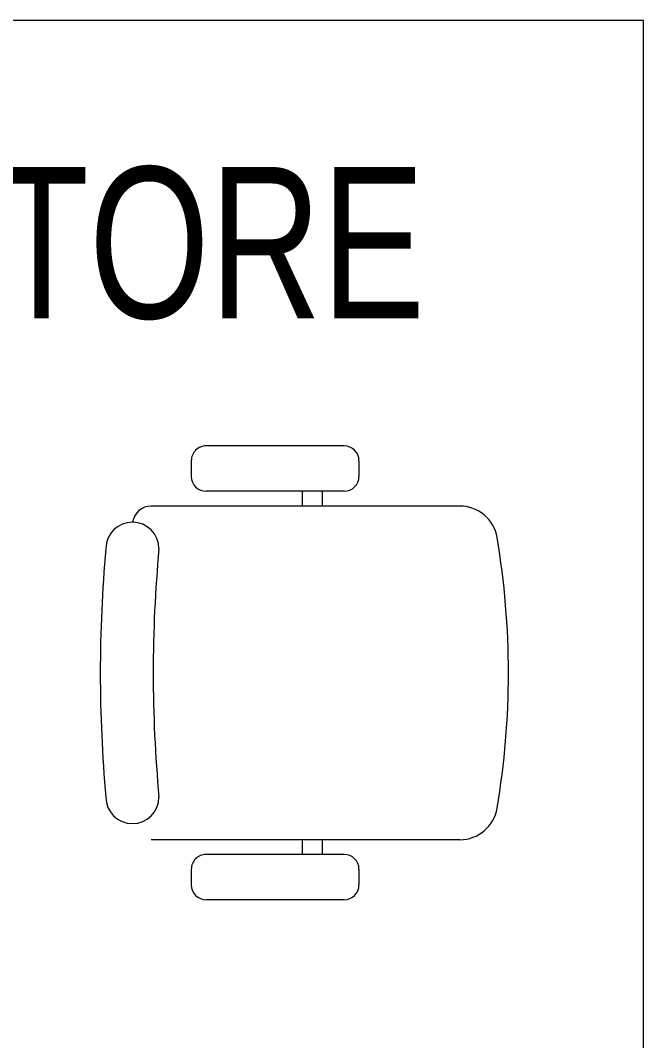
# Model space of a CAD drawing. Header units: millimetres. Extents: x -2143172 to 5255, y -610845 to 279739.
# Drawn here: x -1231415 to -1230591, y -13044 to -11695 of the extents above; entities that cross this region are included whole.
import ezdxf

# ---------------------------------------------------------------- set-up
doc = ezdxf.new("R2010")
doc.units = ezdxf.units.MM
doc.header["$LTSCALE"] = 30
doc.layers.get('0').update_dxf_attribs({"lineweight": 5})
for name, color, linetype, lineweight in [('72_EGR_BASE_TEXT', 7, 'Continuous', 5), ('LOADING', 163, 'Continuous', 5), ('NEW', 1, 'Continuous', 5)]:
    doc.layers.add(name, color=color, linetype=linetype, lineweight=lineweight)
doc.styles.add('X3G_ENTITY_9EC9', font='swisscl.ttf', dxfattribs={"height": 0.2})

# ---------------------------------------------------------------- blocks, each defined once
blk = doc.blocks.new('*X39')
at = {"color": 0}
for p, q in [((5, 3), (5, 3)), ((5, 3), (5, 3)), ((5, 3), (5, 3)), ((5, 3), (5, 3)), ((5, 3), (5, 3)), ((5, 3), (5, 3)), ((5, 3), (5, 3)), ((5, 3), (5, 3)), ((5, 3), (5, 3)), ((5, 3), (5, 3)), ((5, 3), (5, 3)), ((5, 3), (5, 3)), ((5, 3), (5, 3)), ((5, 3), (5, 3)), ((5, 3), (5, 3)), ((5, 3), (5, 3)), ((5, 3), (5, 3)), ((5, 3), (5, 3)), ((5, 3), (5, 3)), ((5, 3), (5, 3)), ((5, 3), (5, 3)), ((5, 3), (5, 3)), ((5, 3), (5, 3)), ((5, 3), (5, 3)), ((5, 3), (5, 3)), ((5, 3), (5, 3)), ((5, 3), (5, 3)), ((5, 3), (5, 3)), ((5, 3), (5, 3)), ((5, 3), (5, 3)), ((5, 3), (5, 3)), ((5, 3), (5, 3)), ((5, 3), (5, 3)), ((5, 3), (5, 3)), ((5, 3), (5, 3)), ((5, 3), (5, 3)), ((5, 3), (5, 3)), ((5, 3), (5, 3)), ((5, 3), (5, 3)), ((5, 3), (5, 3)), ((5, 3), (5, 3)), ((5, 3), (5, 3)), ((5, 3), (5, 3)), ((5, 3), (5, 3)), ((5, 3), (5, 3)), ((5, 3), (5, 3)), ((5, 3), (5, 3)), ((5, 3), (5, 3)), ((5, 3), (5, 3)), ((5, 3), (5, 3)), ((5, 3), (5, 3)), ((5, 3), (5, 3)), ((5, 3), (5, 3)), ((5, 3), (5, 3)), ((5, 3), (5, 3)), ((5, 3), (5, 3)), ((5, 3), (5, 3)), ((5, 3), (5, 3)), ((5, 3), (5, 3)), ((5, 3), (5, 3)), ((5, 3), (5, 3)), ((5, 3), (5, 3)), ((5, 3), (5, 3)), ((5, 3), (5, 3)), ((5, 3), (5, 3)), ((5, 3), (5, 3)), ((6, 3), (5, 3)), ((5, 3), (5, 3)), ((6, 3), (5, 3)), ((5, 3), (5, 3)), ((6, 3), (5, 3)), ((5, 3), (5, 3)), ((6, 3), (5, 3)), ((5, 3), (5, 3)), ((5, 3), (5, 3)), ((5, 3), (5, 3)), ((5, 3), (5, 3)), ((5, 3), (5, 3)), ((5, 3), (5, 3)), ((5, 3), (5, 3)), ((5, 3), (5, 3)), ((5, 3), (5, 3)), ((5, 3), (5, 3)), ((5, 3), (5, 3)), ((5, 3), (5, 3)), ((5, 3), (5, 3)), ((5, 3), (5, 3)), ((5, 3), (5, 3)), ((5, 3), (5, 3)), ((5, 3), (5, 3)), ((5, 3), (5, 3)), ((5, 3), (5, 3)), ((5, 3), (5, 3)), ((5, 3), (5, 3)), ((5, 3), (5, 3)), ((5, 3), (5, 3)), ((6, 3), (6, 3)), ((6, 3), (6, 3)), ((6, 3), (6, 3)), ((6, 3), (6, 3)), ((6, 3), (6, 3)), ((6, 3), (6, 3)), ((6, 3), (6, 3)), ((6, 3), (6, 3)), ((6, 3), (6, 3)), ((6, 3), (6, 3)), ((6, 3), (6, 3)), ((6, 3), (6, 3)), ((6, 3), (6, 3)), ((6, 3), (6, 3)), ((6, 3), (6, 3)), ((6, 3), (6, 3)), ((6, 3), (6, 3)), ((6, 3), (6, 3)), ((6, 3), (6, 3)), ((6, 3), (6, 3)), ((6, 3), (6, 3)), ((6, 3), (6, 3)), ((6, 3), (6, 3)), ((6, 3), (6, 3)), ((6, 3), (6, 3)), ((6, 3), (6, 3)), ((6, 3), (6, 3)), ((6, 3), (6, 3)), ((6, 3), (6, 3)), ((6, 3), (6, 3)), ((6, 3), (6, 3)), ((6, 3), (6, 3)), ((6, 3), (6, 3)), ((6, 3), (6, 3)), ((6, 3), (6, 3)), ((6, 3), (6, 3)), ((6, 3), (6, 3)), ((6, 3), (6, 3)), ((6, 3), (6, 3)), ((6, 3), (6, 3)), ((6, 3), (6, 3)), ((6, 3), (6, 3)), ((6, 3), (6, 3)), ((6, 3), (6, 3)), ((6, 3), (6, 3)), ((6, 3), (6, 3)), ((6, 3), (6, 3)), ((6, 3), (6, 3)), ((6, 3), (6, 3)), ((6, 3), (6, 3)), ((6, 3), (6, 3)), ((6, 3), (6, 3)), ((6, 3), (6, 3)), ((6, 3), (6, 3)), ((6, 3), (6, 3)), ((6, 3), (6, 3)), ((6, 3), (6, 3)), ((6, 3), (6, 3)), ((6, 3), (6, 3)), ((6, 3), (6, 3)), ((6, 3), (6, 3)), ((6, 3), (6, 3)), ((6, 3), (6, 3)), ((6, 3), (6, 3)), ((6, 3), (6, 3)), ((6, 3), (6, 3)), ((6, 3), (6, 3)), ((6, 3), (6, 3)), ((6, 3), (6, 3)), ((6, 3), (6, 3)), ((6, 3), (6, 3)), ((6, 3), (6, 3)), ((6, 3), (6, 3)), ((6, 3), (6, 3)), ((6, 3), (6, 3)), ((6, 3), (6, 3)), ((6, 3), (6, 3)), ((6, 3), (6, 3)), ((6, 3), (6, 3)), ((6, 3), (6, 3)), ((6, 3), (6, 3)), ((6, 3), (6, 3)), ((6, 3), (6, 3)), ((6, 3), (6, 3)), ((6, 3), (6, 3)), ((6, 3), (6, 3)), ((6, 3), (6, 3)), ((6, 3), (6, 3)), ((6, 3), (6, 3)), ((6, 3), (6, 3)), ((6, 3), (6, 3)), ((6, 3), (6, 3)), ((6, 3), (6, 3)), ((6, 3), (6, 3)), ((6, 3), (6, 3)), ((6, 3), (6, 3)), ((6, 3), (6, 3)), ((6, 3), (6, 3)), ((6, 3), (6, 3)), ((6, 3), (6, 3)), ((6, 3), (6, 3)), ((6, 3), (6, 3)), ((6, 3), (6, 3)), ((6, 3), (6, 3)), ((6, 3), (6, 3)), ((6, 3), (6, 3)), ((6, 3), (6, 3)), ((6, 3), (6, 3)), ((6, 3), (6, 3)), ((6, 3), (6, 3)), ((6, 3), (6, 3)), ((6, 3), (6, 3)), ((6, 3), (6, 3)), ((6, 3), (6, 3)), ((6, 3), (6, 3)), ((6, 3), (6, 3)), ((6, 3), (6, 3)), ((6, 3), (6, 3)), ((6, 3), (6, 3)), ((6, 3), (6, 3)), ((6, 3), (6, 3)), ((6, 3), (6, 3)), ((6, 3), (6, 3)), ((6, 3), (6, 3)), ((6, 3), (6, 3)), ((6, 3), (6, 3)), ((6, 3), (6, 3)), ((6, 3), (6, 3)), ((6, 3), (6, 3)), ((6, 3), (6, 3)), ((6, 3), (6, 3)), ((6, 3), (6, 3)), ((6, 3), (6, 3)), ((6, 3), (6, 3)), ((6, 3), (6, 3)), ((6, 3), (6, 3)), ((6, 3), (6, 3)), ((6, 3), (6, 3)), ((6, 3), (6, 3)), ((6, 3), (6, 3)), ((6, 3), (6, 3)), ((6, 3), (6, 3)), ((6, 3), (6, 3)), ((6, 3), (6, 3)), ((6, 3), (6, 3)), ((6, 3), (6, 3)), ((6, 3), (6, 3)), ((6, 3), (6, 3)), ((6, 3), (6, 3)), ((6, 3), (6, 3)), ((6, 3), (6, 3)), ((6, 3), (6, 3)), ((6, 3), (6, 3)), ((6, 3), (6, 3)), ((6, 3), (6, 3)), ((6, 3), (6, 3)), ((6, 3), (6, 3)), ((6, 3), (6, 3)), ((6, 3), (6, 3)), ((6, 3), (6, 3)), ((6, 3), (6, 3)), ((6, 3), (6, 3)), ((6, 3), (6, 3)), ((6, 3), (6, 3)), ((6, 3), (6, 3)), ((6, 3), (6, 3)), ((6, 3), (6, 3)), ((6, 3), (6, 3)), ((6, 3), (6, 3)), ((6, 3), (6, 3)), ((6, 3), (6, 3)), ((6, 3), (6, 3)), ((6, 3), (6, 3)), ((6, 3), (6, 3)), ((6, 3), (6, 3)), ((6, 3), (6, 3)), ((6, 3), (6, 3)), ((6, 3), (6, 3)), ((6, 3), (6, 3)), ((6, 3), (6, 3)), ((6, 3), (6, 3)), ((6, 3), (6, 3)), ((6, 3), (6, 3)), ((6, 3), (6, 3)), ((6, 3), (6, 3)), ((6, 3), (6, 3)), ((6, 3), (6, 3)), ((6, 3), (6, 3)), ((6, 3), (6, 3)), ((6, 3), (6, 3)), ((6, 3), (6, 3)), ((6, 3), (6, 3)), ((6, 3), (6, 3)), ((6, 3), (6, 3)), ((6, 3), (6, 3)), ((6, 3), (6, 3)), ((6, 3), (6, 3)), ((6, 3), (6, 3)), ((6, 3), (6, 3)), ((6, 3), (6, 3)), ((6, 3), (6, 3)), ((6, 3), (6, 3)), ((6, 3), (6, 3)), ((6, 3), (6, 3)), ((6, 3), (5, 3)), ((6, 3), (5, 3)), ((6, 3), (5, 3)), ((6, 3), (5, 3)), ((6, 3), (5, 3)), ((6, 3), (6, 3)), ((6, 3), (6, 3)), ((6, 3), (6, 3)), ((6, 3), (6, 3)), ((6, 3), (6, 3)), ((6, 3), (6, 3)), ((6, 3), (6, 3)), ((6, 3), (6, 3)), ((6, 3), (6, 3)), ((6, 3), (6, 3)), ((6, 3), (6, 3)), ((6, 3), (6, 3)), ((6, 3), (6, 3)), ((6, 3), (6, 3)), ((6, 3), (6, 3)), ((6, 3), (6, 3)), ((6, 3), (6, 3)), ((6, 3), (6, 3)), ((6, 3), (6, 3)), ((6, 3), (6, 3)), ((6, 3), (6, 3)), ((6, 3), (6, 3)), ((6, 3), (6, 3)), ((6, 3), (6, 3)), ((6, 3), (6, 3)), ((6, 3), (6, 3)), ((6, 3), (6, 3)), ((6, 3), (6, 3)), ((6, 3), (6, 3)), ((6, 3), (6, 3)), ((6, 3), (6, 3)), ((6, 3), (6, 3)), ((6, 3), (6, 3)), ((6, 3), (6, 3)), ((6, 3), (6, 3)), ((6, 3), (6, 3)), ((6, 3), (6, 3)), ((6, 3), (6, 3)), ((6, 3), (6, 3)), ((6, 3), (6, 3)), ((6, 3), (6, 3)), ((6, 3), (6, 3)), ((6, 3), (6, 3)), ((6, 3), (6, 3)), ((6, 3), (6, 3)), ((6, 3), (6, 3)), ((6, 3), (6, 3)), ((6, 3), (6, 3)), ((6, 3), (6, 3)), ((6, 3), (6, 3)), ((6, 3), (6, 3)), ((6, 3), (6, 3)), ((6, 3), (6, 3)), ((6, 3), (6, 3)), ((6, 3), (6, 3)), ((6, 3), (6, 3)), ((6, 3), (6, 3)), ((6, 3), (6, 3)), ((6, 3), (6, 3)), ((6, 3), (6, 3)), ((6, 3), (6, 3)), ((6, 3), (6, 3)), ((6, 3), (6, 3)), ((6, 3), (6, 3)), ((6, 3), (6, 3)), ((6, 3), (6, 3)), ((6, 3), (6, 3)), ((6, 3), (6, 3)), ((6, 3), (6, 3)), ((6, 3), (6, 3)), ((6, 3), (6, 3)), ((6, 3), (6, 3)), ((6, 3), (6, 3)), ((6, 3), (6, 3)), ((6, 3), (6, 3)), ((6, 3), (6, 3)), ((6, 3), (6, 3)), ((6, 3), (6, 3)), ((6, 3), (6, 3)), ((6, 3), (6, 3)), ((6, 3), (6, 3)), ((6, 3), (6, 3)), ((6, 3), (6, 3)), ((6, 3), (6, 3)), ((6, 3), (6, 3)), ((6, 3), (6, 3)), ((6, 3), (6, 3)), ((6, 3), (6, 3)), ((6, 3), (6, 3)), ((6, 3), (6, 3)), ((6, 3), (6, 3)), ((6, 3), (6, 3)), ((6, 3), (6, 3)), ((6, 3), (6, 3)), ((6, 3), (6, 3)), ((6, 3), (6, 3)), ((6, 3), (6, 3)), ((6, 3), (6, 3)), ((6, 3), (6, 3)), ((6, 3), (6, 3)), ((6, 3), (6, 3)), ((6, 3), (6, 3)), ((6, 3), (6, 3)), ((6, 3), (6, 3)), ((6, 3), (6, 3)), ((6, 3), (6, 3)), ((6, 3), (6, 3)), ((6, 3), (6, 3)), ((6, 3), (6, 3)), ((6, 3), (6, 3)), ((6, 3), (6, 3)), ((6, 3), (6, 3)), ((6, 3), (6, 3)), ((6, 3), (6, 3)), ((6, 3), (6, 3)), ((6, 3), (6, 3)), ((6, 3), (6, 3)), ((6, 3), (6, 3)), ((6, 3), (6, 3)), ((6, 3), (6, 3)), ((6, 3), (6, 3)), ((6, 3), (6, 3)), ((6, 3), (6, 3)), ((6, 3), (6, 3)), ((6, 3), (6, 3)), ((6, 3), (6, 3)), ((6, 3), (6, 3)), ((6, 3), (6, 3)), ((6, 3), (6, 3)), ((6, 3), (6, 3)), ((6, 3), (6, 3)), ((6, 3), (6, 3)), ((6, 3), (6, 3)), ((6, 3), (6, 3)), ((6, 3), (6, 3)), ((6, 3), (6, 3)), ((6, 3), (6, 3)), ((6, 3), (6, 3)), ((6, 3), (6, 3)), ((6, 3), (6, 3)), ((6, 3), (6, 3)), ((6, 3), (6, 3)), ((6, 3), (6, 3)), ((6, 3), (6, 3)), ((6, 3), (6, 3)), ((6, 3), (6, 3)), ((6, 3), (6, 3)), ((6, 3), (6, 3)), ((6, 3), (6, 3)), ((6, 3), (6, 3)), ((6, 3), (6, 3)), ((6, 3), (6, 3)), ((6, 3), (6, 3)), ((6, 3), (6, 3)), ((6, 3), (6, 3)), ((6, 3), (6, 3)), ((6, 3), (6, 3)), ((6, 3), (6, 3)), ((6, 3), (6, 3)), ((6, 3), (6, 3)), ((6, 3), (6, 3)), ((6, 3), (6, 3)), ((6, 3), (6, 3)), ((6, 3), (6, 3)), ((6, 3), (6, 3)), ((6, 3), (6, 3)), ((6, 3), (6, 3)), ((6, 3), (6, 3)), ((6, 3), (6, 3)), ((6, 3), (6, 3)), ((6, 3), (6, 3)), ((6, 3), (6, 3)), ((6, 3), (6, 3)), ((6, 3), (6, 3)), ((6, 3), (6, 3)), ((6, 3), (6, 3)), ((6, 3), (6, 3)), ((6, 3), (6, 3)), ((6, 3), (6, 3)), ((6, 3), (6, 3)), ((6, 3), (6, 3)), ((6, 3), (6, 3)), ((6, 3), (6, 3)), ((6, 3), (6, 3)), ((6, 3), (6, 3)), ((6, 3), (6, 3)), ((6, 3), (6, 3)), ((6, 3), (6, 3)), ((6, 3), (6, 3)), ((6, 3), (6, 3)), ((6, 3), (6, 3)), ((6, 3), (6, 3)), ((6, 3), (6, 3)), ((6, 3), (6, 3)), ((6, 3), (6, 3)), ((6, 3), (6, 3)), ((6, 3), (6, 3)), ((6, 3), (6, 3)), ((6, 3), (6, 3)), ((6, 3), (6, 3)), ((6, 3), (6, 3)), ((6, 3), (6, 3)), ((6, 3), (6, 3)), ((6, 3), (6, 3)), ((6, 3), (6, 3)), ((6, 3), (6, 3)), ((6, 3), (6, 3)), ((6, 3), (6, 3)), ((6, 3), (6, 3)), ((6, 3), (6, 3)), ((6, 3), (6, 3)), ((6, 3), (6, 3)), ((6, 3), (6, 3)), ((6, 3), (6, 3)), ((6, 3), (6, 3)), ((6, 3), (6, 3)), ((6, 3), (6, 3)), ((6, 3), (6, 3)), ((6, 3), (6, 3)), ((6, 3), (6, 3)), ((6, 3), (6, 3)), ((6, 3), (6, 3)), ((6, 3), (6, 3)), ((6, 3), (6, 3)), ((6, 3), (6, 3)), ((6, 3), (6, 3)), ((6, 3), (6, 3)), ((6, 3), (6, 3)), ((6, 3), (6, 3)), ((6, 3), (6, 3)), ((6, 3), (6, 3)), ((6, 3), (6, 3)), ((6, 3), (6, 3)), ((6, 3), (6, 3)), ((6, 3), (6, 3)), ((6, 3), (6, 3)), ((6, 3), (6, 3)), ((6, 3), (6, 3)), ((6, 3), (6, 3)), ((6, 3), (6, 3)), ((6, 3), (6, 3)), ((6, 3), (6, 3)), ((6, 3), (6, 3)), ((6, 3), (6, 3)), ((6, 3), (6, 3)), ((6, 3), (6, 3)), ((6, 3), (6, 3)), ((6, 3), (6, 3)), ((6, 3), (6, 3)), ((6, 3), (6, 3)), ((6, 3), (6, 3)), ((6, 3), (6, 3)), ((6, 3), (6, 3)), ((6, 3), (6, 3)), ((6, 3), (6, 3)), ((6, 3), (6, 3)), ((6, 3), (6, 3)), ((6, 3), (6, 3)), ((6, 3), (6, 3)), ((6, 3), (6, 3)), ((6, 3), (6, 3)), ((6, 3), (6, 3)), ((6, 3), (6, 3)), ((6, 3), (6, 3)), ((6, 3), (6, 3)), ((6, 3), (6, 3)), ((6, 3), (6, 3)), ((6, 3), (6, 3)), ((6, 3), (6, 3)), ((6, 3), (6, 3)), ((6, 3), (6, 3)), ((6, 3), (6, 3)), ((6, 3), (6, 3)), ((6, 3), (6, 3)), ((6, 3), (6, 3)), ((6, 3), (6, 3)), ((6, 3), (6, 3)), ((6, 3), (6, 3)), ((6, 3), (6, 3)), ((6, 3), (6, 3)), ((6, 3), (6, 3)), ((6, 3), (6, 3)), ((6, 3), (6, 3)), ((6, 3), (6, 3)), ((6, 3), (6, 3)), ((6, 3), (6, 3)), ((6, 3), (6, 3)), ((6, 3), (6, 3)), ((6, 3), (6, 3)), ((6, 3), (6, 3)), ((6, 3), (6, 3)), ((6, 3), (6, 3)), ((6, 3), (6, 3)), ((6, 3), (6, 3)), ((6, 3), (6, 3)), ((6, 3), (6, 3)), ((6, 3), (6, 3)), ((6, 3), (6, 3)), ((6, 3), (6, 3)), ((6, 3), (6, 3)), ((6, 3), (6, 3)), ((6, 3), (6, 3)), ((6, 3), (6, 3)), ((6, 3), (6, 3)), ((6, 3), (6, 3)), ((6, 3), (6, 3)), ((6, 3), (6, 3)), ((6, 3), (6, 3)), ((6, 3), (6, 3)), ((6, 3), (6, 3)), ((6, 3), (6, 3)), ((6, 3), (6, 3)), ((6, 3), (6, 3)), ((6, 3), (6, 3)), ((6, 3), (6, 3)), ((6, 3), (6, 3)), ((6, 3), (6, 3))]:
    blk.add_line(p, q, dxfattribs=at)
blk = doc.blocks.new('*X40')
at = {"color": 0}
for p, q in [((13, 1), (13, 1)), ((13, 1), (13, 1)), ((13, 1), (13, 1)), ((13, 1), (13, 1)), ((13, 1), (13, 1)), ((13, 1), (13, 1)), ((13, 1), (13, 1)), ((13, 1), (13, 1)), ((13, 1), (13, 1)), ((13, 1), (13, 1)), ((13, 1), (13, 1)), ((13, 1), (13, 1)), ((13, 1), (13, 1)), ((13, 1), (13, 1)), ((13, 1), (13, 1)), ((13, 1), (14, 1)), ((13, 1), (14, 1)), ((13, 1), (14, 1)), ((13, 1), (13, 1)), ((13, 1), (13, 1)), ((13, 1), (13, 1)), ((13, 1), (13, 1)), ((13, 1), (13, 1)), ((13, 1), (13, 1)), ((13, 1), (13, 1)), ((13, 1), (13, 1)), ((13, 1), (13, 1)), ((13, 1), (13, 1)), ((13, 1), (13, 1)), ((13, 1), (13, 1)), ((13, 1), (13, 1)), ((13, 1), (13, 1)), ((13, 1), (13, 1)), ((13, 1), (13, 1)), ((13, 1), (13, 1)), ((13, 1), (13, 1)), ((13, 1), (13, 1)), ((13, 1), (13, 1)), ((13, 1), (13, 1)), ((13, 1), (13, 1)), ((13, 1), (13, 1)), ((13, 1), (13, 1)), ((13, 1), (13, 1)), ((13, 1), (13, 1)), ((13, 1), (13, 1)), ((13, 1), (13, 1)), ((13, 1), (13, 1)), ((13, 1), (13, 1)), ((13, 1), (13, 1)), ((13, 1), (13, 1)), ((13, 1), (13, 1)), ((13, 1), (13, 1)), ((13, 1), (13, 1)), ((13, 1), (13, 1)), ((13, 1), (13, 1)), ((13, 1), (13, 1)), ((13, 1), (13, 1)), ((13, 1), (13, 1)), ((13, 1), (13, 1)), ((13, 1), (13, 1)), ((13, 1), (13, 1)), ((13, 1), (13, 1)), ((13, 1), (13, 1)), ((13, 1), (13, 1)), ((13, 1), (13, 1)), ((13, 1), (13, 1)), ((13, 1), (13, 1)), ((13, 1), (13, 1)), ((13, 1), (13, 1)), ((13, 1), (13, 1)), ((13, 1), (13, 1)), ((13, 1), (13, 1)), ((13, 1), (13, 1)), ((13, 1), (13, 1)), ((13, 1), (13, 1)), ((13, 1), (13, 1)), ((13, 1), (13, 1)), ((13, 1), (13, 1)), ((13, 1), (13, 1)), ((13, 1), (13, 1)), ((13, 1), (13, 1)), ((13, 1), (13, 1)), ((13, 1), (13, 1)), ((13, 1), (13, 1)), ((13, 1), (13, 1)), ((13, 1), (13, 1)), ((13, 1), (13, 1)), ((13, 1), (13, 1)), ((13, 1), (13, 1)), ((13, 1), (13, 1)), ((13, 1), (13, 1)), ((13, 1), (13, 1)), ((13, 1), (13, 1)), ((13, 1), (13, 1)), ((13, 1), (13, 1)), ((13, 1), (13, 1)), ((13, 1), (13, 1)), ((13, 1), (13, 1)), ((13, 1), (13, 1)), ((13, 1), (13, 1)), ((13, 1), (13, 1)), ((13, 1), (13, 1)), ((13, 1), (13, 1)), ((13, 1), (13, 1)), ((13, 1), (13, 1)), ((13, 1), (13, 1)), ((13, 1), (13, 1)), ((13, 1), (13, 1)), ((13, 1), (13, 1)), ((13, 1), (13, 1)), ((13, 1), (13, 1)), ((13, 1), (13, 1)), ((13, 1), (13, 1)), ((13, 1), (13, 1)), ((13, 1), (13, 1)), ((13, 1), (13, 1)), ((13, 1), (13, 1)), ((13, 1), (13, 1)), ((13, 1), (13, 1)), ((13, 1), (13, 1)), ((13, 1), (13, 1)), ((13, 1), (13, 1)), ((13, 1), (13, 1)), ((13, 1), (14, 1)), ((13, 0), (13, 0)), ((13, 0), (13, 0)), ((13, 0), (13, 0)), ((13, 0), (13, 0)), ((13, 0), (13, 0)), ((13, 0), (13, 0)), ((13, 0), (13, 0)), ((13, 0), (13, 0)), ((13, 0), (13, 0)), ((13, 0), (13, 0)), ((13, 0), (13, 0)), ((13, 0), (13, 0)), ((13, 0), (13, 0)), ((13, 0), (13, 0)), ((13, 0), (13, 0)), ((13, 0), (13, 0)), ((13, 0), (13, 0)), ((13, 0), (13, 0)), ((13, 0), (13, 0)), ((13, 0), (13, 0)), ((13, 0), (13, 0)), ((13, 0), (13, 0)), ((13, 0), (13, 0)), ((13, 0), (13, 0)), ((13, 0), (13, 0)), ((13, 0), (13, 0)), ((13, 0), (13, 0)), ((13, 0), (13, 0)), ((13, 0), (13, 0)), ((13, 0), (13, 0)), ((13, 0), (13, 0)), ((13, 0), (13, 0)), ((13, 0), (13, 0)), ((13, 0), (13, 0)), ((13, 0), (13, 0)), ((13, 0), (13, 0)), ((13, 0), (13, 0)), ((13, 0), (13, 0)), ((13, 0), (13, 0)), ((13, 0), (13, 0)), ((13, 0), (13, 0)), ((13, 0), (13, 0)), ((13, 0), (13, 0)), ((13, 0), (13, 0)), ((13, 0), (13, 0)), ((13, 0), (13, 0)), ((13, 0), (13, 0)), ((13, 0), (13, 0)), ((13, 0), (14, 0)), ((13, 0), (14, 0)), ((13, 0), (13, 0)), ((13, 0), (14, 0)), ((14, 1), (14, 1)), ((14, 1), (14, 1)), ((14, 1), (14, 1)), ((14, 1), (14, 1)), ((14, 1), (14, 1)), ((14, 1), (14, 1)), ((14, 1), (14, 1)), ((14, 1), (14, 1)), ((14, 1), (14, 1)), ((14, 1), (14, 1)), ((14, 1), (14, 1)), ((14, 1), (14, 1)), ((14, 1), (14, 1)), ((14, 1), (14, 1)), ((14, 1), (14, 1)), ((14, 1), (14, 1)), ((14, 1), (14, 1)), ((14, 1), (14, 1)), ((14, 1), (14, 1)), ((14, 1), (14, 1)), ((14, 1), (14, 1)), ((14, 1), (14, 1)), ((14, 1), (14, 1)), ((14, 1), (14, 1)), ((14, 1), (14, 1)), ((14, 1), (14, 1)), ((14, 1), (14, 1)), ((14, 1), (14, 1)), ((14, 1), (14, 1)), ((14, 1), (14, 1)), ((14, 1), (14, 1)), ((14, 1), (14, 1)), ((14, 1), (14, 1)), ((14, 1), (14, 1)), ((14, 1), (14, 1)), ((14, 1), (14, 1)), ((14, 1), (14, 1)), ((14, 1), (14, 1)), ((14, 1), (14, 1)), ((14, 1), (14, 1)), ((14, 1), (14, 1)), ((14, 1), (14, 1)), ((14, 1), (14, 1)), ((14, 1), (14, 1)), ((14, 1), (14, 1)), ((14, 1), (14, 1)), ((14, 1), (14, 1)), ((14, 1), (14, 1)), ((14, 1), (14, 1)), ((14, 1), (14, 1)), ((14, 1), (14, 1)), ((14, 1), (14, 1)), ((14, 1), (14, 1)), ((14, 1), (14, 1)), ((14, 1), (14, 1)), ((14, 1), (14, 1)), ((14, 1), (14, 1)), ((14, 1), (14, 1)), ((14, 1), (14, 1)), ((14, 1), (14, 1)), ((14, 1), (14, 1)), ((14, 1), (14, 1)), ((14, 1), (14, 1)), ((14, 1), (14, 1)), ((14, 1), (14, 1)), ((14, 1), (14, 1)), ((14, 1), (14, 1)), ((14, 1), (14, 1)), ((14, 1), (14, 1)), ((14, 1), (14, 1)), ((14, 1), (14, 1)), ((14, 1), (14, 1)), ((14, 1), (14, 1)), ((14, 1), (14, 1)), ((14, 1), (14, 1)), ((14, 1), (14, 1)), ((14, 1), (14, 1)), ((14, 1), (14, 1)), ((14, 1), (14, 1)), ((14, 1), (14, 1)), ((14, 1), (14, 1)), ((14, 1), (14, 1)), ((14, 1), (14, 1)), ((14, 1), (14, 1)), ((14, 1), (14, 1)), ((14, 1), (14, 1)), ((14, 1), (14, 1)), ((14, 1), (14, 1)), ((14, 1), (14, 1)), ((14, 1), (14, 1)), ((14, 1), (14, 1)), ((14, 1), (14, 1)), ((14, 1), (14, 1)), ((14, 1), (14, 1)), ((14, 0), (14, 0)), ((14, 0), (14, 0)), ((14, 0), (14, 0)), ((14, 0), (14, 0)), ((14, 0), (14, 0)), ((14, 0), (14, 0)), ((14, 0), (14, 0)), ((14, 0), (14, 0)), ((14, 0), (14, 0)), ((14, 0), (14, 0)), ((14, 0), (14, 0)), ((14, 0), (14, 0)), ((14, 0), (14, 0)), ((14, 0), (14, 0)), ((14, 0), (14, 0)), ((14, 0), (14, 0)), ((14, 0), (14, 0)), ((14, 0), (14, 0)), ((14, 0), (14, 0)), ((14, 0), (14, 0)), ((14, 0), (14, 0)), ((14, 0), (14, 0)), ((14, 0), (14, 0)), ((14, 0), (14, 0)), ((14, 0), (14, 0)), ((14, 0), (14, 0)), ((14, 0), (14, 0)), ((14, 0), (14, 0)), ((14, 0), (14, 0)), ((14, 0), (14, 0)), ((14, 0), (14, 0)), ((14, 0), (14, 0)), ((14, 0), (14, 0)), ((14, 0), (14, 0)), ((14, 0), (14, 0)), ((14, 0), (14, 0)), ((14, 0), (14, 0)), ((14, 0), (14, 0)), ((14, 0), (14, 0)), ((14, 0), (14, 0)), ((14, 0), (14, 0)), ((14, 0), (14, 0)), ((14, 0), (14, 0)), ((14, 0), (14, 0)), ((14, 0), (14, 0)), ((14, 0), (14, 0)), ((14, 0), (14, 0)), ((14, 0), (14, 0)), ((13, 0), (13, 0)), ((13, 0), (14, 0)), ((13, 0), (13, 0)), ((13, 0), (14, 0)), ((13, 0), (13, 0)), ((13, 0), (14, 0)), ((13, 0), (13, 0)), ((13, 0), (13, 0)), ((13, 0), (13, 0)), ((13, 0), (13, 0)), ((13, 0), (14, 0)), ((13, 0), (13, 0)), ((13, 0), (14, 0)), ((13, 0), (13, 0)), ((13, 0), (14, 0)), ((13, 0), (13, 0)), ((13, 0), (14, 0)), ((13, 0), (13, 0)), ((13, 0), (14, 0)), ((13, 0), (13, 0)), ((13, 0), (14, 0)), ((13, 0), (13, 0)), ((13, 0), (14, 0)), ((13, 0), (13, 0)), ((13, 0), (13, 0)), ((13, 0), (13, 0)), ((13, 0), (14, 0)), ((13, 0), (13, 0)), ((13, 0), (14, 0)), ((13, 0), (13, 0)), ((13, 0), (14, 0)), ((13, 0), (13, 0)), ((13, 0), (14, 0)), ((13, 0), (13, 0)), ((13, 0), (13, 0)), ((13, 0), (13, 0)), ((13, 0), (13, 0)), ((13, 0), (13, 0)), ((13, 0), (13, 0)), ((13, 0), (13, 0)), ((13, 0), (13, 0)), ((13, 0), (13, 0)), ((13, 0), (13, 0)), ((13, 0), (13, 0)), ((13, 0), (13, 0)), ((13, 0), (13, 0)), ((13, 0), (13, 0)), ((13, 0), (13, 0)), ((13, 0), (13, 0)), ((13, 0), (13, 0)), ((13, 0), (13, 0)), ((13, 0), (13, 0)), ((13, 0), (13, 0)), ((13, 0), (13, 0)), ((13, 0), (13, 0)), ((13, 0), (13, 0)), ((13, 0), (13, 0)), ((13, 0), (13, 0)), ((13, 0), (13, 0)), ((13, 0), (13, 0)), ((13, 0), (13, 0)), ((13, 0), (13, 0)), ((13, 0), (13, 0)), ((13, 0), (13, 0)), ((13, -1), (13, -1)), ((13, -1), (13, -1)), ((13, -1), (13, -1)), ((13, -1), (13, -1)), ((13, -1), (13, -1)), ((13, -1), (14, -1)), ((13, -1), (13, -1)), ((14, 0), (14, 0)), ((14, 0), (14, 0)), ((14, 0), (14, 0)), ((14, 0), (14, 0)), ((14, 0), (14, 0)), ((14, 0), (14, 0)), ((14, 0), (14, 0)), ((14, 0), (14, 0)), ((14, 0), (14, 0)), ((14, 0), (14, 0)), ((14, 0), (14, 0)), ((14, 0), (14, 0)), ((14, 0), (14, 0)), ((14, 0), (14, 0)), ((14, 0), (14, 0)), ((13, 0), (14, 0)), ((14, 0), (14, 0)), ((14, 0), (14, 0)), ((14, 0), (14, 0)), ((14, 0), (14, 0)), ((14, 0), (14, 0)), ((14, 0), (14, 0)), ((14, 0), (14, 0)), ((14, 0), (14, 0)), ((14, 0), (14, 0)), ((14, 0), (14, 0)), ((14, 0), (14, 0)), ((14, 0), (14, 0)), ((14, 0), (14, 0)), ((14, 0), (14, 0)), ((14, 0), (14, 0)), ((14, 0), (14, 0)), ((14, 0), (14, 0)), ((14, 0), (14, 0)), ((14, 0), (14, 0)), ((14, 0), (14, 0)), ((14, 0), (14, 0)), ((14, 0), (14, 0)), ((14, 0), (14, 0)), ((14, 0), (14, 0)), ((14, 0), (14, 0)), ((14, 0), (14, 0)), ((14, 0), (14, 0)), ((14, 0), (14, 0)), ((14, 0), (14, 0)), ((14, 0), (14, 0)), ((14, 0), (14, 0)), ((14, 0), (14, 0)), ((14, 0), (14, 0)), ((14, 0), (14, 0)), ((14, -1), (14, -1)), ((14, -1), (14, -1)), ((14, -1), (14, -1)), ((14, -1), (14, -1)), ((14, -1), (14, -1))]:
    blk.add_line(p, q, dxfattribs=at)
blk = doc.blocks.new('GF21018-P')
at = {"color": 0}
for p, q in [((-0.2207, 0.4756), (-0.2207, 0.0675)), ((0.2205, 0.4756), (0.2205, 0.0675)), ((-0.2806, 0.3422), (-0.2598, 0.3422)), ((0.2596, 0.3422), (0.2804, 0.3422)), ((-0.3002, 0.3226), (-0.3002, 0.14)), ((-0.2402, 0.3226), (-0.2402, 0.14)), ((0.24, 0.3226), (0.24, 0.14)), ((0.3, 0.3226), (0.3, 0.14)), ((-0.2402, 0.2937), (-0.2207, 0.2937)), ((0.2205, 0.2937), (0.24, 0.2937)), ((-0.2402, 0.2671), (-0.2207, 0.2671)), ((0.2205, 0.2671), (0.24, 0.2671)), ((-0.2806, 0.1204), (-0.2598, 0.1204)), ((0.2596, 0.1204), (0.2804, 0.1204))]:
    blk.add_line(p, q, dxfattribs=at)
for points in [[(0.24, 0.2937), (0.24, 0.2937), (0.24, 0.2937), (0.24, 0.2937), (0.24, 0.2937), (0.24, 0.2937), (0.24, 0.2937), (0.24, 0.2937), (0.24, 0.2937), (0.24, 0.2937), (0.24, 0.2937), (0.24, 0.2937), (0.24, 0.2937), (0.24, 0.2937), (0.24, 0.2937), (0.24, 0.2937), (0.24, 0.2937), (0.24, 0.2937), (0.24, 0.2937), (0.24, 0.2937), (0.24, 0.2937), (0.24, 0.2937), (0.24, 0.2937), (0.24, 0.2937), (0.24, 0.2937), (0.24, 0.2937), (0.24, 0.2937), (0.24, 0.2937), (0.24, 0.2937), (0.24, 0.2937), (0.24, 0.2937), (0.24, 0.2937), (0.24, 0.2937), (0.24, 0.2937), (0.24, 0.2937), (0.24, 0.2937), (0.24, 0.2937), (0.24, 0.2937), (0.24, 0.2937), (0.24, 0.2937), (0.24, 0.2937), (0.24, 0.2937), (0.24, 0.2937), (0.24, 0.2937), (0.24, 0.2937), (0.24, 0.2937), (0.24, 0.2937), (0.24, 0.2937), (0.24, 0.2937), (0.24, 0.2937), (0.24, 0.2937), (0.24, 0.2937), (0.24, 0.2937), (0.24, 0.2937), (0.24, 0.2937), (0.24, 0.2937), (0.24, 0.2937), (0.24, 0.2937), (0.24, 0.2937), (0.24, 0.2937), (0.24, 0.2937), (0.24, 0.2937), (0.24, 0.2937), (0.24, 0.2937), (0.24, 0.2937), (0.24, 0.2937), (0.24, 0.2937), (0.24, 0.2937), (0.24, 0.2937), (0.24, 0.2937), (0.24, 0.2937), (0.24, 0.2937), (0.24, 0.2937), (0.24, 0.2937), (0.24, 0.2937), (0.24, 0.2937), (0.24, 0.2937), (0.24, 0.2937), (0.24, 0.2937), (0.24, 0.2937), (0.24, 0.2937), (0.24, 0.2937), (0.24, 0.2937), (0.24, 0.2937), (0.24, 0.2937), (0.24, 0.2937), (0.24, 0.2937), (0.24, 0.2937), (0.24, 0.2937), (0.24, 0.2937), (0.24, 0.2937), (0.24, 0.2937), (0.24, 0.2937), (0.24, 0.2937), (0.24, 0.2937), (0.24, 0.2937), (0.24, 0.2937), (0.24, 0.2937), (0.24, 0.2937), (0.24, 0.2937), (0.24, 0.2937), (0.24, 0.2937), (0.24, 0.2937), (0.24, 0.2937), (0.24, 0.2937), (0.24, 0.2937), (0.24, 0.2937), (0.24, 0.2937), (0.24, 0.2937), (0.24, 0.2937), (0.24, 0.2937), (0.24, 0.2937), (0.24, 0.2937), (0.24, 0.2937), (0.24, 0.2937), (0.24, 0.2937), (0.24, 0.2937), (0.24, 0.2937), (0.24, 0.2937), (0.24, 0.2937), (0.24, 0.2937), (0.24, 0.2937), (0.24, 0.2937), (0.24, 0.2937), (0.24, 0.2937), (0.24, 0.2937), (0.24, 0.2937), (0.24, 0.2937), (0.24, 0.2937), (0.24, 0.2937), (0.24, 0.2937), (0.24, 0.2937), (0.24, 0.2937), (0.24, 0.2937), (0.24, 0.2937), (0.24, 0.2937), (0.24, 0.2937), (0.24, 0.2937), (0.24, 0.2937), (0.24, 0.2937), (0.24, 0.2937), (0.24, 0.2937), (0.24, 0.2937), (0.24, 0.2937), (0.24, 0.2937), (0.24, 0.2937), (0.24, 0.2937), (0.24, 0.2937), (0.24, 0.2937), (0.24, 0.2937), (0.24, 0.2937), (0.24, 0.2937), (0.24, 0.2937), (0.24, 0.2937), (0.24, 0.2937), (0.24, 0.2937), (0.24, 0.2937), (0.24, 0.2937), (0.24, 0.2937), (0.24, 0.2937), (0.24, 0.2937), (0.24, 0.2937), (0.24, 0.2937), (0.24, 0.2937), (0.24, 0.2937), (0.24, 0.2937), (0.24, 0.2937), (0.24, 0.2937), (0.24, 0.2937), (0.24, 0.2937), (0.24, 0.2937), (0.24, 0.2937), (0.24, 0.2937), (0.24, 0.2937), (0.24, 0.2937), (0.24, 0.2937), (0.24, 0.2937), (0.24, 0.2937), (0.24, 0.2937), (0.24, 0.2937), (0.24, 0.2937), (0.24, 0.2937), (0.24, 0.2937), (0.24, 0.2937), (0.24, 0.2937), (0.24, 0.2937), (0.24, 0.2937), (0.24, 0.2937), (0.24, 0.2937), (0.24, 0.2937), (0.24, 0.2937), (0.24, 0.2937), (0.24, 0.2937), (0.24, 0.2937), (0.24, 0.2937), (0.24, 0.2937), (0.24, 0.2937), (0.24, 0.2937), (0.24, 0.2937), (0.24, 0.2937), (0.24, 0.2937), (0.24, 0.2937), (0.24, 0.2937), (0.24, 0.2937), (0.24, 0.2937), (0.24, 0.2937), (0.24, 0.2937), (0.24, 0.2937), (0.24, 0.2937), (0.24, 0.2937), (0.24, 0.2937), (0.24, 0.2937), (0.24, 0.2937), (0.24, 0.2937), (0.24, 0.2937), (0.24, 0.2937), (0.24, 0.2937), (0.24, 0.2937), (0.24, 0.2937), (0.24, 0.2937), (0.24, 0.2937), (0.24, 0.2937), (0.24, 0.2937), (0.24, 0.2937), (0.24, 0.2937), (0.24, 0.2937), (0.24, 0.2937), (0.24, 0.2937), (0.24, 0.2937), (0.24, 0.2937), (0.24, 0.2937), (0.24, 0.2937), (0.24, 0.2937), (0.24, 0.2937), (0.24, 0.2937), (0.24, 0.2937), (0.24, 0.2937), (0.24, 0.2937), (0.24, 0.2937), (0.24, 0.2937), (0.24, 0.2937), (0.24, 0.2937), (0.24, 0.2937), (0.24, 0.2937), (0.24, 0.2937), (0.24, 0.2937), (0.24, 0.2937), (0.24, 0.2937), (0.24, 0.2937), (0.24, 0.2937), (0.24, 0.2937), (0.24, 0.2937), (0.24, 0.2937), (0.24, 0.2937), (0.24, 0.2937), (0.24, 0.2937), (0.24, 0.2937), (0.24, 0.2937), (0.24, 0.2937), (0.24, 0.2937), (0.24, 0.2937), (0.24, 0.2937), (0.24, 0.2937), (0.24, 0.2937), (0.24, 0.2937), (0.24, 0.2937), (0.24, 0.2937), (0.24, 0.2937), (0.24, 0.2937), (0.24, 0.2937), (0.24, 0.2937), (0.24, 0.2937), (0.24, 0.2937), (0.24, 0.2937), (0.24, 0.2937), (0.24, 0.2937), (0.24, 0.2937)], [(0.24, 0.2937), (0.24, 0.2937), (0.24, 0.2937), (0.24, 0.2937), (0.24, 0.2937), (0.24, 0.2937), (0.24, 0.2937), (0.24, 0.2937), (0.24, 0.2937), (0.24, 0.2937), (0.24, 0.2937), (0.24, 0.2937), (0.24, 0.2937), (0.24, 0.2937), (0.24, 0.2937), (0.24, 0.2937), (0.24, 0.2937), (0.24, 0.2937), (0.24, 0.2937), (0.24, 0.2937), (0.24, 0.2937), (0.24, 0.2937), (0.24, 0.2937), (0.24, 0.2937), (0.24, 0.2937), (0.24, 0.2937), (0.24, 0.2937), (0.24, 0.2937), (0.24, 0.2937), (0.24, 0.2937), (0.24, 0.2937), (0.24, 0.2937), (0.24, 0.2937), (0.24, 0.2937), (0.24, 0.2937), (0.24, 0.2937), (0.24, 0.2937), (0.24, 0.2937), (0.24, 0.2937), (0.24, 0.2937), (0.24, 0.2937), (0.24, 0.2937), (0.24, 0.2937), (0.24, 0.2937), (0.24, 0.2937), (0.24, 0.2937), (0.24, 0.2937), (0.24, 0.2937), (0.24, 0.2937), (0.24, 0.2937), (0.24, 0.2937), (0.24, 0.2937), (0.24, 0.2937), (0.24, 0.2937), (0.24, 0.2937), (0.24, 0.2937), (0.24, 0.2937), (0.24, 0.2937), (0.24, 0.2937), (0.24, 0.2937), (0.24, 0.2937), (0.24, 0.2937), (0.24, 0.2937), (0.24, 0.2937), (0.24, 0.2937), (0.24, 0.2937), (0.24, 0.2937), (0.24, 0.2937), (0.24, 0.2937), (0.24, 0.2937), (0.24, 0.2937), (0.24, 0.2937), (0.24, 0.2937), (0.24, 0.2937), (0.24, 0.2937), (0.24, 0.2937), (0.24, 0.2937), (0.24, 0.2937), (0.24, 0.2937), (0.24, 0.2937), (0.24, 0.2937), (0.24, 0.2937), (0.24, 0.2937), (0.24, 0.2937), (0.24, 0.2937), (0.24, 0.2937), (0.24, 0.2937), (0.24, 0.2937), (0.24, 0.2937), (0.24, 0.2937), (0.24, 0.2937), (0.24, 0.2937), (0.24, 0.2937), (0.24, 0.2937), (0.24, 0.2937), (0.24, 0.2937), (0.24, 0.2937), (0.24, 0.2937), (0.24, 0.2937), (0.24, 0.2937), (0.24, 0.2937), (0.24, 0.2937), (0.24, 0.2937), (0.24, 0.2937), (0.24, 0.2937), (0.24, 0.2937), (0.24, 0.2937), (0.24, 0.2937), (0.24, 0.2937), (0.24, 0.2937), (0.24, 0.2937), (0.24, 0.2937), (0.24, 0.2937), (0.24, 0.2937), (0.24, 0.2937), (0.24, 0.2937), (0.24, 0.2937), (0.24, 0.2937), (0.24, 0.2937), (0.24, 0.2937), (0.24, 0.2937), (0.24, 0.2937), (0.24, 0.2937), (0.24, 0.2937), (0.24, 0.2937), (0.24, 0.2937), (0.24, 0.2937), (0.24, 0.2937), (0.24, 0.2937), (0.24, 0.2937), (0.24, 0.2937), (0.24, 0.2937), (0.24, 0.2937), (0.24, 0.2937), (0.24, 0.2937), (0.24, 0.2937), (0.24, 0.2937), (0.24, 0.2937), (0.24, 0.2937), (0.24, 0.2937), (0.24, 0.2937), (0.24, 0.2937), (0.24, 0.2937), (0.24, 0.2937), (0.24, 0.2937), (0.24, 0.2937), (0.24, 0.2937), (0.24, 0.2937), (0.24, 0.2937), (0.24, 0.2937), (0.24, 0.2937), (0.24, 0.2937), (0.24, 0.2937), (0.24, 0.2937), (0.24, 0.2937), (0.24, 0.2937), (0.24, 0.2937), (0.24, 0.2937), (0.24, 0.2937), (0.24, 0.2937), (0.24, 0.2937), (0.24, 0.2937), (0.24, 0.2937), (0.24, 0.2937), (0.24, 0.2937), (0.24, 0.2937), (0.24, 0.2937), (0.24, 0.2937), (0.24, 0.2937), (0.24, 0.2937), (0.24, 0.2937), (0.24, 0.2937), (0.24, 0.2937), (0.24, 0.2937), (0.24, 0.2937), (0.24, 0.2937), (0.24, 0.2937), (0.24, 0.2937), (0.24, 0.2937), (0.24, 0.2937), (0.24, 0.2937), (0.24, 0.2937), (0.24, 0.2937), (0.24, 0.2937), (0.24, 0.2937), (0.24, 0.2937), (0.24, 0.2937), (0.24, 0.2937), (0.24, 0.2937), (0.24, 0.2937), (0.24, 0.2937), (0.24, 0.2937), (0.24, 0.2937), (0.24, 0.2937), (0.24, 0.2937), (0.24, 0.2937), (0.24, 0.2937), (0.24, 0.2937), (0.24, 0.2937), (0.24, 0.2937), (0.24, 0.2937), (0.24, 0.2937), (0.24, 0.2937), (0.24, 0.2937), (0.24, 0.2937), (0.24, 0.2937), (0.24, 0.2937), (0.24, 0.2937), (0.24, 0.2937), (0.24, 0.2937), (0.24, 0.2937), (0.24, 0.2937), (0.24, 0.2937), (0.24, 0.2937), (0.24, 0.2937), (0.24, 0.2937), (0.24, 0.2937), (0.24, 0.2937), (0.24, 0.2937)], [(0.24, 0.2937), (0.24, 0.2937), (0.24, 0.2937), (0.24, 0.2937), (0.24, 0.2937), (0.24, 0.2937), (0.24, 0.2937), (0.24, 0.2937), (0.24, 0.2937), (0.24, 0.2937), (0.24, 0.2937), (0.24, 0.2937), (0.24, 0.2937), (0.24, 0.2937), (0.24, 0.2937), (0.24, 0.2937), (0.24, 0.2937), (0.24, 0.2937), (0.24, 0.2937), (0.24, 0.2937), (0.24, 0.2937), (0.24, 0.2937), (0.24, 0.2937), (0.24, 0.2937), (0.24, 0.2937), (0.24, 0.2937), (0.24, 0.2937), (0.24, 0.2937), (0.24, 0.2937), (0.24, 0.2937), (0.24, 0.2937), (0.24, 0.2937), (0.24, 0.2937), (0.24, 0.2937), (0.24, 0.2937), (0.24, 0.2937), (0.24, 0.2937), (0.24, 0.2937), (0.24, 0.2937), (0.24, 0.2937), (0.24, 0.2937), (0.24, 0.2937), (0.24, 0.2937), (0.24, 0.2937), (0.24, 0.2937), (0.24, 0.2937), (0.24, 0.2937), (0.24, 0.2937), (0.24, 0.2937), (0.24, 0.2937), (0.24, 0.2937), (0.24, 0.2937), (0.24, 0.2937), (0.24, 0.2937), (0.24, 0.2937), (0.24, 0.2937), (0.24, 0.2937), (0.24, 0.2937), (0.24, 0.2937), (0.24, 0.2937), (0.24, 0.2937), (0.24, 0.2937), (0.24, 0.2937), (0.24, 0.2937), (0.24, 0.2937), (0.24, 0.2937), (0.24, 0.2937), (0.24, 0.2937), (0.24, 0.2937), (0.24, 0.2937), (0.24, 0.2937), (0.24, 0.2937), (0.24, 0.2937), (0.24, 0.2937), (0.24, 0.2937), (0.24, 0.2937), (0.24, 0.2937), (0.24, 0.2937), (0.24, 0.2937), (0.24, 0.2937), (0.24, 0.2937), (0.24, 0.2937), (0.24, 0.2937), (0.24, 0.2937), (0.24, 0.2937), (0.24, 0.2937), (0.24, 0.2937), (0.24, 0.2937), (0.24, 0.2937), (0.24, 0.2937), (0.24, 0.2937), (0.24, 0.2937), (0.24, 0.2937), (0.24, 0.2937), (0.24, 0.2937), (0.24, 0.2937), (0.24, 0.2937), (0.24, 0.2937), (0.24, 0.2937), (0.24, 0.2937), (0.24, 0.2937), (0.24, 0.2937), (0.24, 0.2937), (0.24, 0.2937), (0.24, 0.2937), (0.24, 0.2937), (0.24, 0.2937), (0.24, 0.2937), (0.24, 0.2937), (0.24, 0.2937), (0.24, 0.2937), (0.24, 0.2937), (0.24, 0.2937), (0.24, 0.2937), (0.24, 0.2937), (0.24, 0.2937), (0.24, 0.2937), (0.24, 0.2937), (0.24, 0.2937), (0.24, 0.2937), (0.24, 0.2937), (0.24, 0.2937), (0.24, 0.2937), (0.24, 0.2937), (0.24, 0.2937), (0.24, 0.2937), (0.24, 0.2937), (0.24, 0.2937), (0.24, 0.2937), (0.24, 0.2937), (0.24, 0.2937), (0.24, 0.2937), (0.24, 0.2937), (0.24, 0.2937), (0.24, 0.2937), (0.24, 0.2937), (0.24, 0.2937), (0.24, 0.2937), (0.24, 0.2937), (0.24, 0.2937), (0.24, 0.2937), (0.24, 0.2937), (0.24, 0.2937), (0.24, 0.2937), (0.24, 0.2937), (0.24, 0.2937), (0.24, 0.2937), (0.24, 0.2937), (0.24, 0.2937), (0.24, 0.2937), (0.24, 0.2937), (0.24, 0.2937), (0.24, 0.2937), (0.24, 0.2937), (0.24, 0.2937), (0.24, 0.2937), (0.24, 0.2937), (0.24, 0.2937), (0.24, 0.2937), (0.24, 0.2937), (0.24, 0.2937), (0.24, 0.2937), (0.24, 0.2937), (0.24, 0.2937), (0.24, 0.2937), (0.24, 0.2937), (0.24, 0.2937), (0.24, 0.2937), (0.24, 0.2937), (0.24, 0.2937), (0.24, 0.2937), (0.24, 0.2937), (0.24, 0.2937), (0.24, 0.2937), (0.24, 0.2937), (0.24, 0.2937), (0.24, 0.2937), (0.24, 0.2937), (0.24, 0.2937), (0.24, 0.2937), (0.24, 0.2937), (0.24, 0.2937), (0.24, 0.2937), (0.24, 0.2937), (0.24, 0.2937), (0.24, 0.2937), (0.24, 0.2937), (0.24, 0.2937), (0.24, 0.2937), (0.24, 0.2937), (0.24, 0.2937), (0.24, 0.2937), (0.24, 0.2937), (0.24, 0.2937), (0.24, 0.2937), (0.24, 0.2937), (0.24, 0.2937), (0.24, 0.2937), (0.24, 0.2937), (0.24, 0.2937), (0.24, 0.2937), (0.24, 0.2937), (0.24, 0.2937), (0.24, 0.2937), (0.24, 0.2937), (0.24, 0.2937), (0.24, 0.2937), (0.24, 0.2937), (0.24, 0.2937), (0.24, 0.2937), (0.24, 0.2937), (0.24, 0.2937), (0.24, 0.2937), (0.24, 0.2937)]]:
    blk.add_lwpolyline(points, close=True, dxfattribs=at)
for centre, radius, start, end in [((-0.0001, -0.5295), 1.0695, 80.3671, 99.6329), ((-0.1707, 0.4756), 0.05, 99.6329, 180), ((0.1705, 0.4756), 0.05, 0, 80.3671), ((-0.2806, 0.3226), 0.0196, 90, 180), ((-0.2598, 0.3226), 0.0196, 360, 90), ((0.2596, 0.3226), 0.0196, 90, 180), ((0.2804, 0.3226), 0.0196, 0, 90), ((-0.2806, 0.14), 0.0196, 180, 270), ((-0.2598, 0.14), 0.0196, 270, 360), ((0.2596, 0.14), 0.0196, 180, 270), ((0.2804, 0.14), 0.0196, 270, 0), ((-0.1957, 0.0675), 0.025, 180, 261.4721), ((-0.1643, 0.0425), 0.0351, 90, 270), ((0, 1.8467), 1.7767, 264.6946, 275.3053), ((0.1641, 0.0425), 0.0351, 270, 90), ((0, 1.8314), 1.8314, 264.8532, 275.147)]:
    blk.add_arc(centre, radius, start, end, dxfattribs=at)
at = {"layer": 'NEW', "color": 0, "linetype": 'Continuous'}
for points in [[(0.24, 0.2937), (0.24, 0.2937), (0.24, 0.2937), (0.24, 0.2937), (0.24, 0.2937), (0.24, 0.2937), (0.24, 0.2937), (0.24, 0.2937)], [(0.24, 0.2937), (0.24, 0.2937), (0.24, 0.2937), (0.24, 0.2937), (0.24, 0.2937), (0.24, 0.2937), (0.24, 0.2937)], [(0.24, 0.2937), (0.24, 0.2937), (0.24, 0.2937), (0.24, 0.2937), (0.24, 0.2937), (0.24, 0.2937), (0.24, 0.2937), (0.24, 0.2937), (0.24, 0.2937)], [(0.24, 0.2937), (0.24, 0.2937), (0.24, 0.2937), (0.24, 0.2937), (0.24, 0.2937), (0.24, 0.2937), (0.24, 0.2937), (0.24, 0.2937), (0.24, 0.2937), (0.24, 0.2937)], [(0.24, 0.2937), (0.24, 0.2937), (0.24, 0.2937), (0.24, 0.2937), (0.24, 0.2937), (0.24, 0.2937), (0.24, 0.2937), (0.24, 0.2937), (0.24, 0.2937), (0.24, 0.2937), (0.24, 0.2937), (0.24, 0.2937), (0.24, 0.2937), (0.24, 0.2937), (0.24, 0.2937)], [(0.24, 0.2937), (0.24, 0.2937), (0.24, 0.2937), (0.24, 0.2937), (0.24, 0.2937), (0.24, 0.2937), (0.24, 0.2937), (0.24, 0.2937), (0.24, 0.2937), (0.24, 0.2937)], [(0.24, 0.2937), (0.24, 0.2937), (0.24, 0.2937), (0.24, 0.2937), (0.24, 0.2937), (0.24, 0.2937), (0.24, 0.2937), (0.24, 0.2937), (0.24, 0.2937), (0.24, 0.2937)], [(0.24, 0.2937), (0.24, 0.2937), (0.24, 0.2937), (0.24, 0.2937), (0.24, 0.2937), (0.24, 0.2937), (0.24, 0.2937), (0.24, 0.2937), (0.24, 0.2937), (0.24, 0.2937)], [(0.24, 0.2937), (0.24, 0.2937), (0.24, 0.2937), (0.24, 0.2937), (0.24, 0.2937), (0.24, 0.2937), (0.24, 0.2937), (0.24, 0.2937), (0.24, 0.2937), (0.24, 0.2937), (0.24, 0.2937), (0.24, 0.2937), (0.24, 0.2937), (0.24, 0.2937), (0.24, 0.2937), (0.24, 0.2937), (0.24, 0.2937), (0.24, 0.2937)], [(0.24, 0.2937), (0.24, 0.2937), (0.24, 0.2937), (0.24, 0.2937), (0.24, 0.2937), (0.24, 0.2937), (0.24, 0.2937), (0.24, 0.2937), (0.24, 0.2937), (0.24, 0.2937), (0.24, 0.2937), (0.24, 0.2937)], [(0.24, 0.2937), (0.24, 0.2937), (0.24, 0.2937), (0.24, 0.2937), (0.24, 0.2937), (0.24, 0.2937), (0.24, 0.2937)], [(0.24, 0.2937), (0.24, 0.2937), (0.24, 0.2937), (0.24, 0.2937), (0.24, 0.2937), (0.24, 0.2937), (0.24, 0.2937), (0.24, 0.2937), (0.24, 0.2937), (0.24, 0.2937), (0.24, 0.2937), (0.24, 0.2937), (0.24, 0.2937), (0.24, 0.2937), (0.24, 0.2937), (0.24, 0.2937), (0.24, 0.2937), (0.24, 0.2937), (0.24, 0.2937), (0.24, 0.2937), (0.24, 0.2937), (0.24, 0.2937), (0.24, 0.2937), (0.24, 0.2937), (0.24, 0.2937), (0.24, 0.2937), (0.24, 0.2937), (0.24, 0.2937), (0.24, 0.2937), (0.24, 0.2937), (0.24, 0.2937), (0.24, 0.2937), (0.24, 0.2937), (0.24, 0.2937), (0.24, 0.2937), (0.24, 0.2937), (0.24, 0.2937), (0.24, 0.2937), (0.24, 0.2937), (0.24, 0.2937), (0.24, 0.2937), (0.24, 0.2937), (0.24, 0.2937), (0.24, 0.2937), (0.24, 0.2937), (0.24, 0.2937), (0.24, 0.2937), (0.24, 0.2937), (0.24, 0.2937), (0.24, 0.2937), (0.24, 0.2937), (0.24, 0.2937), (0.24, 0.2937), (0.24, 0.2937), (0.24, 0.2937), (0.24, 0.2937), (0.24, 0.2937), (0.24, 0.2937), (0.24, 0.2937), (0.24, 0.2937), (0.24, 0.2937), (0.24, 0.2937), (0.24, 0.2937), (0.24, 0.2937), (0.24, 0.2937), (0.24, 0.2937), (0.24, 0.2937), (0.24, 0.2937), (0.24, 0.2937), (0.24, 0.2937), (0.24, 0.2937), (0.24, 0.2937), (0.24, 0.2937), (0.24, 0.2937), (0.24, 0.2937), (0.24, 0.2937), (0.24, 0.2937), (0.24, 0.2937), (0.24, 0.2937), (0.24, 0.2937), (0.24, 0.2937), (0.24, 0.2937), (0.24, 0.2937), (0.24, 0.2937), (0.24, 0.2937), (0.24, 0.2937), (0.24, 0.2937), (0.24, 0.2937), (0.24, 0.2937), (0.24, 0.2937), (0.24, 0.2937), (0.24, 0.2937), (0.24, 0.2937), (0.24, 0.2937), (0.24, 0.2937), (0.24, 0.2937), (0.24, 0.2937), (0.24, 0.2937), (0.24, 0.2937), (0.24, 0.2937), (0.24, 0.2937), (0.24, 0.2937), (0.24, 0.2937), (0.24, 0.2937), (0.24, 0.2937), (0.24, 0.2937), (0.24, 0.2937), (0.24, 0.2937), (0.24, 0.2937), (0.24, 0.2937), (0.24, 0.2937)], [(0.24, 0.2937), (0.24, 0.2937), (0.24, 0.2937), (0.24, 0.2937), (0.24, 0.2937), (0.24, 0.2937), (0.24, 0.2937), (0.24, 0.2937), (0.24, 0.2937), (0.24, 0.2937), (0.24, 0.2937), (0.24, 0.2937), (0.24, 0.2937), (0.24, 0.2937), (0.24, 0.2937), (0.24, 0.2937), (0.24, 0.2937)], [(0.24, 0.2937), (0.24, 0.2937), (0.24, 0.2937), (0.24, 0.2937), (0.24, 0.2937), (0.24, 0.2937), (0.24, 0.2937), (0.24, 0.2937), (0.24, 0.2937), (0.24, 0.2937), (0.24, 0.2937), (0.24, 0.2937), (0.24, 0.2937), (0.24, 0.2937), (0.24, 0.2937), (0.24, 0.2937), (0.24, 0.2937), (0.24, 0.2937), (0.24, 0.2937), (0.24, 0.2937), (0.24, 0.2937), (0.24, 0.2937), (0.24, 0.2937), (0.24, 0.2937), (0.24, 0.2937), (0.24, 0.2937), (0.24, 0.2937), (0.24, 0.2937), (0.24, 0.2937), (0.24, 0.2937), (0.24, 0.2937), (0.24, 0.2937), (0.24, 0.2937), (0.24, 0.2937), (0.24, 0.2937), (0.24, 0.2937), (0.24, 0.2937), (0.24, 0.2937), (0.24, 0.2937), (0.24, 0.2937), (0.24, 0.2937), (0.24, 0.2937), (0.24, 0.2937), (0.24, 0.2937), (0.24, 0.2937), (0.24, 0.2937), (0.24, 0.2937), (0.24, 0.2937), (0.24, 0.2937), (0.24, 0.2937), (0.24, 0.2937), (0.24, 0.2937), (0.24, 0.2937), (0.24, 0.2937), (0.24, 0.2937), (0.24, 0.2937), (0.24, 0.2937), (0.24, 0.2937), (0.24, 0.2937), (0.24, 0.2937), (0.24, 0.2937), (0.24, 0.2937), (0.24, 0.2937), (0.24, 0.2937), (0.24, 0.2937), (0.24, 0.2937), (0.24, 0.2937), (0.24, 0.2937), (0.24, 0.2937), (0.24, 0.2937), (0.24, 0.2937), (0.24, 0.2937), (0.24, 0.2937), (0.24, 0.2937), (0.24, 0.2937), (0.24, 0.2937), (0.24, 0.2937), (0.24, 0.2937), (0.24, 0.2937), (0.24, 0.2937), (0.24, 0.2937), (0.24, 0.2937), (0.24, 0.2937), (0.24, 0.2937), (0.24, 0.2937), (0.24, 0.2937), (0.24, 0.2937), (0.24, 0.2937), (0.24, 0.2937)], [(0.24, 0.2937), (0.24, 0.2937), (0.24, 0.2937), (0.24, 0.2937), (0.24, 0.2937), (0.24, 0.2937), (0.24, 0.2937), (0.24, 0.2937), (0.24, 0.2937), (0.24, 0.2937), (0.24, 0.2937), (0.24, 0.2937), (0.24, 0.2937), (0.24, 0.2937), (0.24, 0.2937), (0.24, 0.2937), (0.24, 0.2937), (0.24, 0.2937), (0.24, 0.2937), (0.24, 0.2937), (0.24, 0.2937), (0.24, 0.2937), (0.24, 0.2937), (0.24, 0.2937), (0.24, 0.2937), (0.24, 0.2937), (0.24, 0.2937), (0.24, 0.2937), (0.24, 0.2937), (0.24, 0.2937), (0.24, 0.2937), (0.24, 0.2937), (0.24, 0.2937), (0.24, 0.2937), (0.24, 0.2937), (0.24, 0.2937), (0.24, 0.2937), (0.24, 0.2937), (0.24, 0.2937), (0.24, 0.2937), (0.24, 0.2937), (0.24, 0.2937), (0.24, 0.2937), (0.24, 0.2937), (0.24, 0.2937), (0.24, 0.2937), (0.24, 0.2937), (0.24, 0.2937), (0.24, 0.2937), (0.24, 0.2937), (0.24, 0.2937), (0.24, 0.2937), (0.24, 0.2937), (0.24, 0.2937)]]:
    blk.add_lwpolyline(points, dxfattribs=at)
at = {"color": 0}
for name, xscale, yscale, zscale in [('*X39', 8.59375e-11, 8.59375e-11, 8.59375e-11), ('*X40', 5.5e-11, 5.5e-11, 5.5e-11)]:
    blk.add_blockref(name, (0.24, 0.2937), dxfattribs=dict(at, xscale=xscale, yscale=yscale, zscale=zscale))

msp = doc.modelspace()

# ---------------------------------------------------------------- linework, layer by layer
at = {"layer": 'LOADING'}
for p, q in [((-1230590.9, -11694.7, -0.1), (-1232790.9, -11694.7, -0.1)), ((-1230590.9, -14169.7, -0.1), (-1230590.9, -11694.7, -0.1))]:
    msp.add_line(p, q, dxfattribs=at)

# ---------------------------------------------------------------- block references
at = {"layer": 'LOADING', "extrusion": (-7.77426e-06, 2.24021e-05, 1), "xscale": 1000, "yscale": 1000, "zscale": 1000, "rotation": 269.9985892449479}
msp.add_blockref('GF21018-P', (-1231309.6, -12557.6, 9.2), dxfattribs=at)

# ---------------------------------------------------------------- texts
at = {"layer": '72_EGR_BASE_TEXT', "insert": (-1231563.6, -11888.6, 0), "char_height": 200, "attachment_point": 2, "style": 'X3G_ENTITY_9EC9'}
msp.add_mtext('DRUG STORE', dxfattribs=at)

doc.saveas('drawing.dxf')
